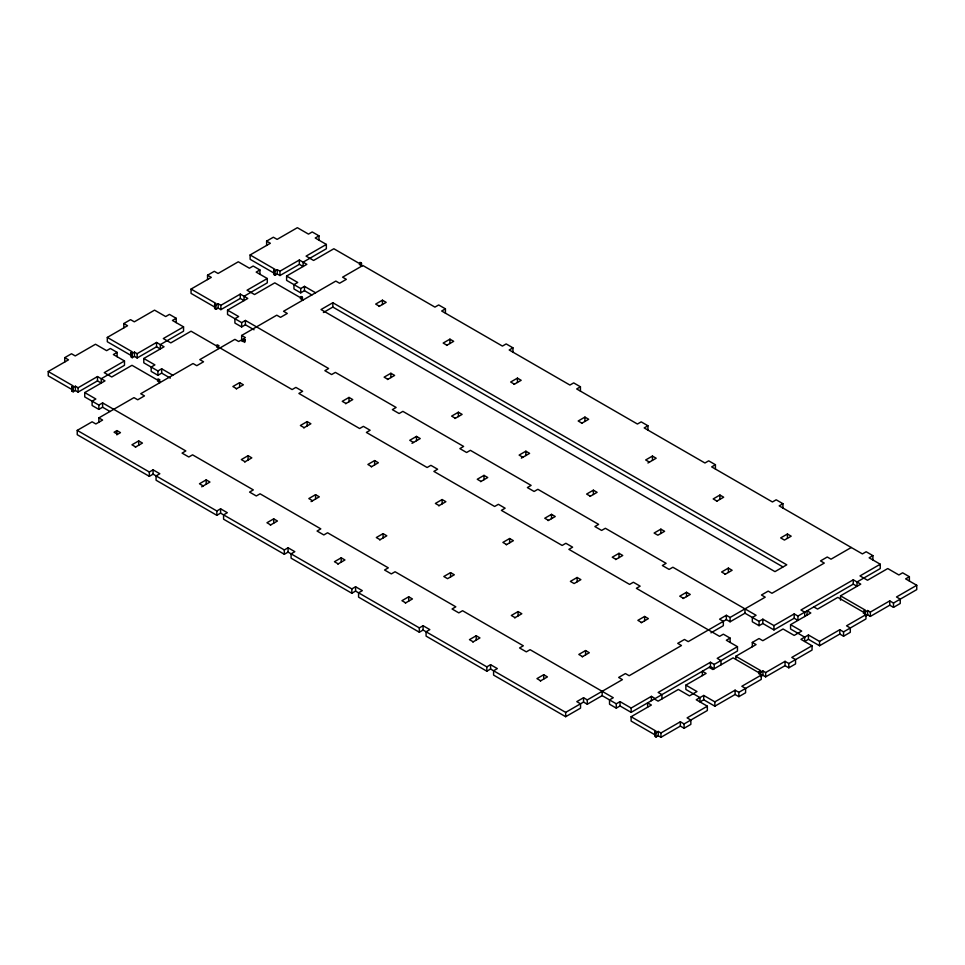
<?xml version="1.0" encoding="UTF-8"?>
<svg xmlns="http://www.w3.org/2000/svg" width="965" height="965" viewBox="0 0 965 965"><rect width="100%" height="100%" fill="white"/><g stroke="black" fill="none" stroke-linecap="round" stroke-linejoin="round"><path stroke-width="1.45" d="M64.752 361.984L64.752 357.653L71.494 353.757L75.246 355.928L95.499 344.24L106.62 350.657L110.372 348.486L117.115 352.382L117.115 356.712M123.809 327.883L123.809 323.552L130.565 319.656L134.316 321.828L154.557 310.139L165.678 316.556L169.43 314.385L176.185 318.281L176.185 322.612M207.547 279.548L207.547 275.218L214.302 271.31L218.054 273.481L238.295 261.792L249.416 268.21L253.168 266.038L259.923 269.947L259.923 274.277M266.617 245.448L266.617 241.117L273.36 237.221L277.112 239.38L297.365 227.692L308.486 234.109L312.226 231.95L318.981 235.846L318.981 240.176M71.941 389.522L48.25 375.843L48.25 371.513L68.503 359.824L64.752 357.653M132.253 356.145L107.308 341.743L107.308 337.412L127.561 325.724L123.809 323.552M214.737 307.075L191.046 293.396L191.046 289.066L211.299 277.377L207.547 275.218M275.049 273.698L250.116 259.296L250.116 254.965L270.357 243.277L266.617 241.117M117.115 352.382L113.363 354.553L124.485 360.97L124.485 365.301L101.241 378.726L101.241 383.057L97.489 380.885L78.081 392.092L75.379 390.536L73.183 391.802L71.832 391.018L71.832 386.688L73.183 385.916L48.25 371.513M176.185 318.281L172.433 320.452L183.555 326.87L183.555 331.2L160.299 344.626L160.299 348.956L156.547 346.785L137.139 357.991L134.449 356.435L132.253 357.701L130.902 356.917L130.902 352.587L132.253 351.815L107.308 337.412M259.923 269.947L256.171 272.106L267.293 278.523L267.293 282.854L244.036 296.279L244.036 300.61L240.285 298.438L220.876 309.644L218.186 308.088L215.991 309.355L214.64 308.571L214.64 304.24L215.991 303.468L191.046 289.066M318.981 235.846L315.229 238.005L326.351 244.422L326.351 248.753L303.094 262.178L303.094 266.509L299.355 264.35L279.947 275.544L277.245 273.988L275.049 275.254L273.698 274.482L273.698 270.152L275.049 269.368L250.116 254.965M71.832 386.688L73.183 387.472L75.379 386.205L78.081 387.761L97.489 376.555L104.992 380.885L84.739 392.574L84.739 396.917L98.852 405.059L102.604 402.9L185.823 450.945L182.071 453.104L188.814 457L192.566 454.841L253.325 489.906L249.573 492.078L256.316 495.974L260.067 493.803L320.814 528.88L317.063 531.039L323.818 534.948L327.569 532.777L388.316 567.854L384.565 570.013L391.32 573.91L395.071 571.75L455.818 606.816L452.066 608.987L458.821 612.884L462.573 610.724L523.319 645.79L519.568 647.961L526.323 651.857L530.075 649.686L613.282 697.731L609.53 699.902L609.53 704.233L616.285 708.129L620.037 705.958L631.146 712.375L654.367 698.974L658.106 701.145L678.359 689.456L689.48 695.874L696.983 691.543L685.862 685.126L685.862 689.456L699.975 697.599L699.975 701.929L703.726 699.77L714.848 706.187L735.101 694.498L738.852 696.658L745.595 692.761L745.595 688.431L741.844 686.272L761.252 675.066L761.252 679.396L738.852 692.327L735.101 690.168L714.848 701.857L703.726 695.439L696.235 699.77L707.345 706.187L707.345 710.517L684.101 723.943L680.349 721.772L660.941 732.978L658.239 731.422L656.043 732.688L654.704 731.904L654.704 736.235L656.043 737.019L658.239 735.752L660.941 737.308L680.349 726.102L684.101 728.273L690.844 724.377L690.844 720.047L687.104 717.876L707.345 706.187M130.902 352.587L132.253 353.371L134.449 352.104L137.139 353.66L156.547 342.454L164.05 346.785L143.797 358.485L143.797 362.816L157.922 370.958L161.674 368.799L172.783 375.216M214.64 304.24L215.991 305.024L218.186 303.758L220.876 305.314L240.285 294.108L247.788 298.438L227.535 310.139L227.535 314.469L241.66 322.612L245.412 320.452L328.619 368.497L324.867 370.656L331.622 374.553L335.374 372.394L396.12 407.459L392.369 409.63L399.124 413.527L402.863 411.367L463.622 446.433L459.871 448.604L466.614 452.501L470.365 450.329L531.124 485.407L527.373 487.566L534.115 491.462L537.867 489.303L598.614 524.381L594.874 526.54L601.617 530.436L605.369 528.277L666.115 563.343L662.364 565.514L669.119 569.41L672.87 567.239L756.077 615.284L752.326 617.455L752.326 621.786L759.081 625.682L762.832 623.511L773.954 629.928L794.195 618.239L797.946 620.411L797.946 616.08L794.195 613.909L773.954 625.597L762.832 619.18L759.081 621.351L744.968 613.197L730.095 621.786L726.343 619.614L688.226 641.629L684.475 639.457L677.72 643.353L681.471 645.525L629.168 675.729L625.417 673.558L618.662 677.454L622.413 679.625L587.299 699.902L583.548 697.731L576.793 701.627L580.544 703.799L580.544 708.129L565.671 716.706L493.585 675.09L493.585 670.759L497.337 668.588L490.582 664.692L486.83 666.863L423.08 630.049L419.329 632.22L358.582 597.142L358.582 592.812L362.333 590.652L355.578 586.756L351.827 588.915L288.077 552.113L284.325 554.272L223.578 519.206L223.578 514.876L227.33 512.705L220.587 508.808L216.835 510.98L153.085 474.165L149.334 476.336L77.236 434.708L77.236 430.378L92.109 421.802L95.861 423.961L102.604 420.065L98.852 417.905L98.852 422.236M273.698 270.152L275.049 270.924L277.245 269.657L279.947 271.213L299.355 260.019L306.846 264.35L286.605 276.038L286.605 280.369L300.718 288.523L304.47 286.352L315.591 292.769M71.832 391.018L73.183 390.246M124.485 360.97L104.232 372.659L111.735 376.989L131.988 365.301L156.921 379.703L158.272 378.919L159.623 379.703L159.623 382.586M183.555 326.87L163.302 338.558L170.805 342.889L191.046 331.2L215.991 345.603L217.342 344.819L218.693 345.603L218.693 348.486M267.293 278.523L247.04 290.212L254.543 294.542L274.784 282.854L299.729 297.256L301.08 296.472L302.431 297.256L302.431 300.139M326.351 244.422L306.098 256.123L313.601 260.454L333.854 248.753L358.787 263.156L360.138 262.371L361.489 263.156L361.489 266.038M84.739 392.574L95.861 399.003L92.109 401.163L92.109 405.493L98.852 409.389L102.604 407.23L110.022 411.512M143.797 358.485L154.919 364.903L151.167 367.062L151.167 371.392L157.922 375.288L161.674 373.129L170.322 378.123M227.535 310.139L238.657 316.556L234.905 318.715L234.905 323.046L241.66 326.942L245.412 324.783L254.048 329.777M286.605 276.038L297.715 282.456L293.963 284.615L293.963 288.945L300.718 292.853L304.47 290.682L311.876 294.964M159.623 379.703L157.428 380.97L160.13 382.526M218.693 345.603L216.498 346.869L219.188 348.425M302.431 297.256L300.236 298.523L302.926 300.079M361.489 263.156L359.294 264.422L361.996 265.978M98.852 417.905L133.978 397.628L137.73 399.787L144.473 395.891L140.721 393.732L193.036 363.528L196.788 365.687L203.543 361.791L199.791 359.631L234.905 339.354L238.657 341.514L240.683 340.343L242.034 341.128A1.906 1.098 0 0 0 244.736 341.128A1.906 1.098 0 0 0 244.736 339.571L243.385 338.787L243.385 341.682M244.157 341.224L241.66 339.789L241.66 335.458L276.774 315.181L280.526 317.34L287.281 313.444L283.529 311.285L335.832 281.08L339.584 283.24L346.339 279.343L342.587 277.184L362.84 265.496L434.925 307.111L438.677 304.952L445.432 308.848L445.432 313.179M243.385 338.787L245.412 337.617L241.66 335.458M332.841 302.733L321.019 309.548L774.967 571.63L786.777 564.815L332.841 302.733L332.841 307.063L782.856 566.877M116.922 430.595L114.087 432.224L117.633 434.274L120.468 432.634L116.922 430.595L116.922 434.925M323.384 312.515L332.841 307.063M135.329 447.181L142.446 443.068L138.695 440.909L131.952 444.805L135.703 446.964M236.256 388.907L243.385 384.794L239.634 382.635L232.879 386.531L236.63 388.69M379.052 306.46L386.181 302.347L382.43 300.187L375.687 304.084L379.426 306.255M77.236 430.378L149.334 472.006L153.085 469.834L159.828 473.743L156.077 475.902L156.077 480.232L216.835 515.31L220.587 513.139L284.325 549.941L288.077 547.782L294.832 551.678L291.08 553.838L291.08 558.168L351.827 593.246L355.578 591.087L419.329 627.889L423.08 625.718L429.835 629.614L426.084 631.785L426.084 636.116L486.83 671.194L490.582 669.022L565.671 712.375L583.548 702.062L587.299 704.233L602.16 695.644L616.285 703.799L620.037 701.627L631.146 708.045L651.399 696.356L655.151 698.527L710.457 666.586L714.209 668.757L714.209 664.427L710.457 662.255L658.154 692.46L661.906 694.619L661.906 698.962M445.432 308.848L441.681 311.007L502.427 346.085L506.179 343.926L512.934 347.822L512.934 352.153M201.697 486.806L209.948 482.042L206.196 479.87L199.453 483.767L203.205 485.938M244.688 461.982L251.817 457.868L248.065 455.697L241.322 459.593L245.074 461.765M303.758 427.881L310.887 423.768L307.135 421.596L300.38 425.505L304.132 427.664M345.627 403.708L352.756 399.594L349.004 397.435L342.249 401.331L346.001 403.491M387.496 379.534L394.625 375.421L390.873 373.262L384.118 377.158L387.87 379.317M446.554 345.434L453.683 341.32L449.931 339.161L443.176 343.058L446.928 345.217M512.934 347.822L509.182 349.981L569.929 385.059L573.68 382.888L580.435 386.784L580.435 391.115M270.321 525.129L277.45 521.016L273.698 518.844L266.955 522.74L270.695 524.912M311.068 501.607L319.319 496.842L315.567 494.671L308.824 498.567L312.564 500.739M371.26 466.855L378.377 462.742L374.625 460.57L367.882 464.467L371.634 466.638M411.995 443.333L420.245 438.568L416.494 436.397L409.751 440.293L413.503 442.465M454.998 418.508L462.114 414.395L458.363 412.224L451.62 416.12L455.371 418.291M514.056 384.408L521.184 380.294L517.433 378.123L510.678 382.019L514.429 384.191M580.435 386.784L576.684 388.955L637.431 424.033L641.182 421.862L647.937 425.758L647.937 430.088M337.822 564.091L344.951 559.977L341.2 557.818L334.445 561.714L338.196 563.874M379.691 539.918L386.82 535.804L383.069 533.645L376.314 537.541L380.065 539.7M438.761 505.817L445.878 501.704L442.127 499.544L435.384 503.441L439.135 505.612M480.63 481.656L487.747 477.53L483.996 475.371L477.253 479.267L481.004 481.439M521.365 458.122L529.616 453.369L525.865 451.198L519.122 455.094L522.873 457.265M581.557 423.382L588.686 419.268L584.935 417.097L578.18 420.993L581.931 423.165M647.937 425.758L644.186 427.929L704.933 462.995L708.684 460.836L715.427 464.732L715.427 469.062M405.324 603.065L412.453 598.951L408.702 596.792L401.947 600.688L405.698 602.848M450.571 572.619L443.816 576.515L447.567 578.674L454.322 574.778L450.571 572.619L450.571 576.949M506.251 544.791L513.38 540.677L509.629 538.518L502.886 542.414L506.637 544.574M548.12 520.618L555.249 516.504L551.498 514.345L544.755 518.241L548.506 520.4M589.989 496.444L597.118 492.331L593.366 490.172L586.624 494.068L590.375 496.227M647.925 462.995L656.176 458.23L652.437 456.071L645.682 459.967L649.433 462.126M715.427 464.732L711.675 466.891L772.434 501.969L776.186 499.798L782.929 503.706L782.929 508.036M472.826 642.039L479.955 637.925L476.203 635.754L469.448 639.65L473.2 641.822M514.695 617.865L521.824 613.752L518.072 611.581L511.317 615.477L515.069 617.648M577.13 577.48L570.375 581.388L574.127 583.548L580.882 579.651L577.13 577.48L577.13 581.811M615.622 559.591L622.751 555.478L618.999 553.307L612.244 557.215L615.996 559.374M660.868 529.146L654.113 533.042L657.865 535.201L664.62 531.305L660.868 529.146L660.868 533.476M716.561 501.318L723.678 497.204L719.926 495.045L713.183 498.941L716.935 501.1M782.929 503.706L779.177 505.865L862.396 553.91L866.148 551.739L872.891 555.635L872.891 559.965M540.328 681.013L547.444 676.899L543.705 674.728L536.95 678.624L540.702 680.795M582.197 656.839L589.313 652.726L585.574 650.555L578.819 654.451L582.571 656.622M641.255 622.739L648.384 618.625L644.632 616.454L637.877 620.35L641.629 622.522M683.124 598.565L690.252 594.452L686.501 592.281L679.746 596.177L683.497 598.348M724.992 574.392L732.121 570.279L728.37 568.108L721.615 572.004L725.366 574.175M787.428 534.007L780.685 537.903L784.436 540.074L791.179 536.178L787.428 534.007L787.428 538.337M851.275 547.493L831.022 559.181L827.27 557.01L820.527 560.906L824.279 563.077L771.964 593.282L768.212 591.111L761.457 595.007L765.209 597.178L730.095 617.455L726.343 615.284L719.588 619.18L723.34 621.351L723.34 625.682L710.952 632.835M730.095 642.413L730.095 638.082L726.343 640.253L737.465 646.671L737.465 651.001L714.209 664.427M872.891 555.635L869.139 557.806L880.261 564.223L880.261 568.554L857.017 581.979L857.017 586.31L853.265 584.139L797.946 616.08M737.465 646.671L717.212 658.359L720.964 660.53L720.964 664.861M840.515 600.17L840.515 595.839L860.768 584.139L853.265 579.808L800.95 610.013L804.701 612.184L804.701 616.514M880.261 564.223L860.008 575.912L867.511 580.242L887.764 568.554L898.885 574.971L902.637 572.812L909.38 576.708L909.38 581.039M752.314 646.755L752.314 642.425L759.057 638.528L762.808 640.7L783.061 628.999L794.183 635.416L801.686 631.086L790.564 624.669L790.564 628.999L804.677 637.153L804.677 641.484L808.429 639.325L819.55 645.742L839.803 634.053L843.555 636.212L850.298 632.316L850.298 627.986L846.546 625.815L865.955 614.621L865.955 618.951L843.555 631.882L839.803 629.723L819.55 641.411L808.429 634.994L800.926 639.325L812.048 645.742L812.048 650.072L788.803 663.498L785.052 661.327L765.643 672.533L762.941 670.977L758.55 673.51L761.252 675.066M654.801 734.739L631.11 721.06L631.11 716.73L651.363 705.041L647.611 702.87L647.611 707.2M685.862 685.126L706.115 673.425L702.363 671.266L702.363 675.597M735.812 659.167L735.812 656.284L756.065 644.596L752.314 642.425M790.564 624.669L810.817 612.98L807.066 610.821L807.066 615.151M909.38 576.708L905.628 578.867L916.75 585.285L916.75 589.615L893.506 603.041L889.754 600.881L870.346 612.087L867.644 610.519L863.253 613.052L865.955 614.621M654.704 731.904L656.043 731.132L631.11 716.73M812.048 645.742L791.795 657.43L795.546 659.59L795.546 663.92L788.803 667.828L785.052 665.657L765.643 676.863L762.941 675.307L760.746 676.574M916.75 585.285L896.497 596.985L900.249 599.144L900.249 603.475L893.506 607.371L889.754 605.212L870.346 616.418L867.644 614.85L865.448 616.116L865.448 611.786L864.097 611.014M840.515 595.839L865.448 610.23L862.746 611.786L837.813 597.395L817.56 609.084L813.809 606.925M730.095 638.082L723.34 634.186L719.588 636.357L636.381 588.312L640.133 586.141L633.378 582.245L629.626 584.416L568.88 549.338L572.631 547.179L565.876 543.283L562.137 545.442L501.378 510.364L505.129 508.205L498.386 504.309L494.635 506.468L433.876 471.403L437.628 469.231L430.885 465.335L427.133 467.506L366.386 432.429L370.126 430.257L363.383 426.361L359.631 428.532L298.885 393.455L302.636 391.295L295.881 387.399L292.13 389.558L220.032 347.931M735.812 656.284L760.746 670.675L758.044 672.243L733.111 657.841L712.858 669.529L709.106 667.37M759.395 671.459L760.746 672.243L760.746 675.126M893.506 603.041L893.506 607.371M889.754 600.881L889.754 605.212M870.346 612.087L870.346 616.418M867.644 610.519L867.644 614.85M853.265 579.808L853.265 584.139M843.555 631.882L843.555 636.212M839.803 629.723L839.803 634.053M819.55 641.411L819.55 645.742M808.429 634.994L808.429 639.325M794.195 613.909L794.195 618.239M788.803 663.498L788.803 667.828M785.052 661.327L785.052 665.657M773.954 625.597L773.954 629.928M765.643 672.533L765.643 676.863M762.941 670.977L762.941 675.307M762.832 619.18L762.832 623.511M759.081 621.351L759.081 625.682M744.968 608.867L744.968 613.197M738.852 692.327L738.852 696.658M735.101 690.168L735.101 694.498M730.095 617.455L730.095 621.786M728.37 568.108L728.37 572.438M726.343 615.284L726.343 619.614M719.926 495.045L719.926 499.375M714.848 701.857L714.848 706.187M710.457 662.255L710.457 666.586M703.726 695.439L703.726 699.77M686.501 592.281L686.501 596.611M684.101 723.943L684.101 728.273M680.349 721.772L680.349 726.102M660.941 732.978L660.941 737.308M658.239 731.422L658.239 735.752M656.043 732.688L656.043 737.019M652.437 456.071L652.437 460.401M651.399 696.356L651.399 700.687M644.632 616.454L644.632 620.784M631.146 708.045L631.146 712.375M620.037 701.627L620.037 705.958M618.999 553.307L618.999 557.637M616.285 703.799L616.285 708.129M602.16 691.314L602.16 695.644M593.366 490.172L593.366 494.502M587.299 699.902L587.299 704.233M585.574 650.555L585.574 654.885M584.935 417.097L584.935 421.428M583.548 697.731L583.548 702.062M565.671 712.375L565.671 716.706M551.498 514.345L551.498 518.675M543.705 674.728L543.705 679.058M525.865 451.198L525.865 455.528M518.072 611.581L518.072 615.911M517.433 378.123L517.433 382.454M509.629 538.518L509.629 542.849M490.582 664.692L490.582 669.022M486.83 666.863L486.83 671.194M483.996 475.371L483.996 479.702M476.203 635.754L476.203 640.085M458.363 412.224L458.363 416.554M449.931 339.161L449.931 343.492M442.127 499.544L442.127 503.875M423.08 625.718L423.08 630.049M419.329 627.889L419.329 632.22M416.494 436.397L416.494 440.728M408.702 596.792L408.702 601.123M390.873 373.262L390.873 377.592M383.069 533.645L383.069 537.975M382.43 300.187L382.43 304.518M374.625 460.57L374.625 464.901M355.578 586.756L355.578 591.087M351.827 588.915L351.827 593.246M349.004 397.435L349.004 401.766M341.2 557.818L341.2 562.149M315.567 494.671L315.567 499.002M307.135 421.596L307.135 425.927M304.47 286.352L304.47 290.682M300.718 288.523L300.718 292.853M299.355 260.019L299.355 264.35M288.077 547.782L288.077 552.113M284.325 549.941L284.325 554.272M279.947 271.213L279.947 275.544M277.245 269.657L277.245 273.988M275.049 270.924L275.049 275.254M273.698 518.844L273.698 523.175M248.065 455.697L248.065 460.028M245.412 320.452L245.412 324.783M244.736 339.571L244.736 342.454M241.66 322.612L241.66 326.942M240.285 294.108L240.285 298.438M239.634 382.635L239.634 386.965M220.876 305.314L220.876 309.644M220.587 508.808L220.587 513.139M218.186 303.758L218.186 308.088M216.835 510.98L216.835 515.31M215.991 305.024L215.991 309.355M206.196 479.87L206.196 484.201M161.674 368.799L161.674 373.129M157.922 370.958L157.922 375.288M156.547 342.454L156.547 346.785M153.085 469.834L153.085 474.165M149.334 472.006L149.334 476.336M138.695 440.909L138.695 445.239M137.139 353.66L137.139 357.991M134.449 352.104L134.449 356.435M132.253 353.371L132.253 357.701M102.604 402.9L102.604 407.23M98.852 405.059L98.852 409.389M97.489 376.555L97.489 380.885M78.081 387.761L78.081 392.092M75.379 386.205L75.379 390.536M73.183 387.472L73.183 391.802"/></g></svg>
